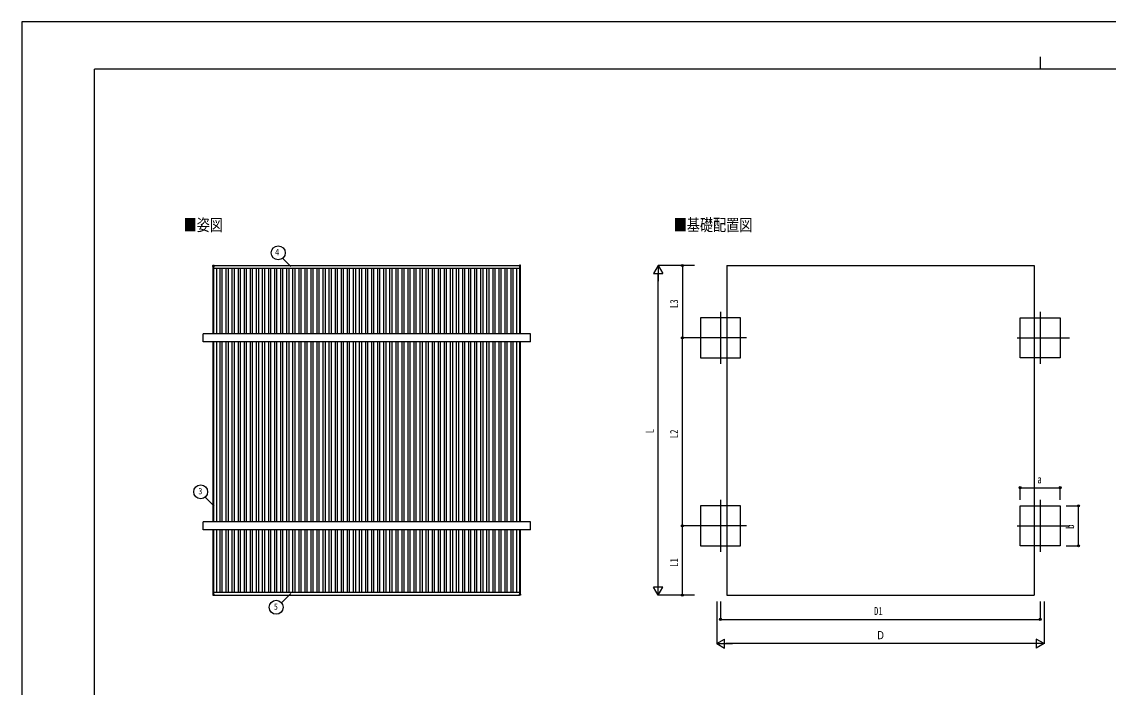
# Model space of a CAD drawing. Units: millimetres, scale not verified. Extents: x -16820 to 16820, y -11880 to 11880.
# Drawn here: x -16820 to 1102, y 912 to 11880 of the extents above; entities that cross this region are included whole.
import ezdxf
from ezdxf.enums import TextEntityAlignment as Align

# ---------------------------------------------------------------- set-up
doc = ezdxf.new("R2010")
doc.units = ezdxf.units.MM
doc.header["$LTSCALE"] = 50
for name, color, linetype in [('0-2_USER1', 3, 'Continuous'), ('0-4_YKK_12', 2, 'Continuous'), ('0-5_YKK_13', 4, 'Continuous'), ('0-6_YKK_A1', 4, 'Continuous'), ('0-7_YKK_D', 6, 'Continuous'), ('0-8_YKK_ZWAK', 7, 'Continuous')]:
    doc.layers.add(name, color=color, linetype=linetype)
doc.styles.add('ＭＳ ゴシック', font='')
doc.styles.get('ＭＳ ゴシック').set_extended_font_data('MS Gothic')

msp = doc.modelspace()

# ---------------------------------------------------------------- linework, layer by layer
at = {"layer": '0-4_YKK_12'}
for p, q in [((-5293.22, 7100.92), (-5293.22, 6240.92)), ((-20.22, 7100.92), (-20.22, 6240.92)), ((-4863.22, 6670.92), (-5723.22, 6670.92)), ((-400.22, 6670.92), (459.78, 6670.92)), ((-5293.22, 4000.92), (-5293.22, 3140.92)), ((-20.22, 4000.92), (-20.22, 3140.92)), ((-4863.22, 3570.92), (-5723.22, 3570.92)), ((-400.22, 3570.92), (459.78, 3570.92))]:
    msp.add_line(p, q, dxfattribs=at)
at = {"layer": '0-5_YKK_13'}
for p, q in [((-13667.2, 7847.22), (-13667.2, 7865.22)), ((-13666.2, 7866.22), (-13648.2, 7866.22)), ((-13648.2, 7846.22), (-13666.2, 7846.22)), ((-13647.2, 7865.22), (-13647.2, 7847.22)), ((-8610.6, 7865.22), (-8610.6, 7847.22)), ((-8591.6, 7866.22), (-8609.6, 7866.22)), ((-8609.6, 7846.22), (-8591.6, 7846.22)), ((-8590.6, 7847.22), (-8590.6, 7865.22)), ((-13667.2, 2446.92), (-13667.2, 2428.92)), ((-13648.2, 2447.92), (-13666.2, 2447.92)), ((-13666.2, 2427.92), (-13648.2, 2427.92)), ((-13647.2, 2428.92), (-13647.2, 2446.92)), ((-8610.6, 2428.92), (-8610.6, 2446.92)), ((-8609.6, 2447.92), (-8591.6, 2447.92)), ((-8591.6, 2427.92), (-8609.6, 2427.92)), ((-8590.6, 2446.92), (-8590.6, 2428.92))]:
    msp.add_line(p, q, dxfattribs=at)
for centre, start, end in [((-13666.2, 7865.22), 90, 180), ((-13666.2, 7847.22), 180, 270), ((-13648.2, 7865.22), 0, 90), ((-13648.2, 7847.22), 270, 0), ((-8609.6, 7865.22), 90, 180), ((-8609.6, 7847.22), 180, 270), ((-8591.6, 7865.22), 0, 90), ((-8591.6, 7847.22), 270, 0), ((-13666.2, 2446.92), 90, 180), ((-13666.2, 2428.92), 180, 270), ((-13648.2, 2446.92), 0, 90), ((-13648.2, 2428.92), 270, 0), ((-8609.6, 2446.92), 90, 180), ((-8609.6, 2428.92), 180, 270), ((-8591.6, 2446.92), 0, 90), ((-8591.6, 2428.92), 270, 0)]:
    msp.add_arc(centre, 1, start, end, dxfattribs=at)
at = {"layer": '0-6_YKK_A1'}
for p, q in [((-13663.9, 6737.92), (-13663.9, 7846.21)), ((-13651.9, 6737.92), (-13651.9, 7846.21)), ((-13651.9, 7820.13), (-8605.9, 7820.13)), ((-13647.2, 7862.92), (-8610.6, 7862.92)), ((-8610.6, 7858.13), (-13647.2, 7858.13)), ((-13603.9, 6737.92), (-13603.9, 7820.13)), ((-13546.4, 6737.92), (-13546.4, 7820.13)), ((-13511.4, 6737.92), (-13511.4, 7820.13)), ((-13446.4, 6737.92), (-13446.4, 7820.13)), ((-13411.4, 6737.92), (-13411.4, 7820.13)), ((-13346.4, 6737.92), (-13346.4, 7820.13)), ((-13311.4, 6737.92), (-13311.4, 7820.13)), ((-13246.4, 6737.92), (-13246.4, 7820.13)), ((-13211.4, 6737.92), (-13211.4, 7820.13)), ((-13146.4, 6737.92), (-13146.4, 7820.13)), ((-13111.4, 6737.92), (-13111.4, 7820.13)), ((-13046.4, 6737.92), (-13046.4, 7820.13)), ((-13011.4, 6737.92), (-13011.4, 7820.13)), ((-12946.4, 6737.92), (-12946.4, 7820.13)), ((-12911.4, 6737.92), (-12911.4, 7820.13)), ((-12846.4, 6737.92), (-12846.4, 7820.13)), ((-12811.4, 6737.92), (-12811.4, 7820.13)), ((-12746.4, 6737.92), (-12746.4, 7820.13)), ((-12711.4, 6737.92), (-12711.4, 7820.13)), ((-12646.4, 6737.92), (-12646.4, 7820.13)), ((-12611.4, 6737.92), (-12611.4, 7820.13)), ((-12546.4, 6737.92), (-12546.4, 7820.13)), ((-12511.4, 6737.92), (-12511.4, 7820.13)), ((-12446.4, 6737.92), (-12446.4, 7820.13)), ((-12411.4, 6737.92), (-12411.4, 7820.13)), ((-12346.4, 6737.92), (-12346.4, 7820.13)), ((-12311.4, 6737.92), (-12311.4, 7820.13)), ((-12246.4, 6737.92), (-12246.4, 7820.13)), ((-12211.4, 6737.92), (-12211.4, 7820.13)), ((-12146.4, 6737.92), (-12146.4, 7820.13)), ((-12111.4, 6737.92), (-12111.4, 7820.13)), ((-12046.4, 6737.92), (-12046.4, 7820.13)), ((-12011.4, 6737.92), (-12011.4, 7820.13)), ((-11946.4, 6737.92), (-11946.4, 7820.13)), ((-11911.4, 6737.92), (-11911.4, 7820.13)), ((-11846.4, 6737.92), (-11846.4, 7820.13)), ((-11811.4, 6737.92), (-11811.4, 7820.13)), ((-11746.4, 6737.92), (-11746.4, 7820.13)), ((-11711.4, 6737.92), (-11711.4, 7820.13)), ((-11646.4, 6737.92), (-11646.4, 7820.13)), ((-11611.4, 6737.92), (-11611.4, 7820.13)), ((-11546.4, 6737.92), (-11546.4, 7820.13)), ((-11511.4, 6737.92), (-11511.4, 7820.13)), ((-11446.4, 6737.92), (-11446.4, 7820.13)), ((-11411.4, 6737.92), (-11411.4, 7820.13)), ((-11346.4, 6737.92), (-11346.4, 7820.13)), ((-11311.4, 6737.92), (-11311.4, 7820.13)), ((-11246.4, 6737.92), (-11246.4, 7820.13)), ((-11211.4, 6737.92), (-11211.4, 7820.13)), ((-11146.4, 6737.92), (-11146.4, 7820.13)), ((-11111.4, 6737.92), (-11111.4, 7820.13)), ((-11046.4, 6737.92), (-11046.4, 7820.13)), ((-11011.4, 6737.92), (-11011.4, 7820.13)), ((-10946.4, 6737.92), (-10946.4, 7820.13)), ((-10911.4, 6737.92), (-10911.4, 7820.13)), ((-10846.4, 6737.92), (-10846.4, 7820.13)), ((-10811.4, 6737.92), (-10811.4, 7820.13)), ((-10746.4, 6737.92), (-10746.4, 7820.13)), ((-10711.4, 6737.92), (-10711.4, 7820.13)), ((-10646.4, 6737.92), (-10646.4, 7820.13)), ((-10611.4, 6737.92), (-10611.4, 7820.13)), ((-10546.4, 6737.92), (-10546.4, 7820.13)), ((-10511.4, 6737.92), (-10511.4, 7820.13)), ((-10446.4, 6737.92), (-10446.4, 7820.13)), ((-10411.4, 6737.92), (-10411.4, 7820.13)), ((-10346.4, 6737.92), (-10346.4, 7820.13)), ((-10311.4, 6737.92), (-10311.4, 7820.13)), ((-10246.4, 6737.92), (-10246.4, 7820.13)), ((-10211.4, 6737.92), (-10211.4, 7820.13)), ((-10146.4, 6737.92), (-10146.4, 7820.13)), ((-10111.4, 6737.92), (-10111.4, 7820.13)), ((-10046.4, 6737.92), (-10046.4, 7820.13)), ((-10011.4, 6737.92), (-10011.4, 7820.13)), ((-9946.4, 6737.92), (-9946.4, 7820.13)), ((-9911.4, 6737.92), (-9911.4, 7820.13)), ((-9846.4, 6737.92), (-9846.4, 7820.13)), ((-9811.4, 6737.92), (-9811.4, 7820.13)), ((-9746.4, 6737.92), (-9746.4, 7820.13)), ((-9711.4, 6737.92), (-9711.4, 7820.13)), ((-9646.4, 6737.92), (-9646.4, 7820.13)), ((-9611.4, 6737.92), (-9611.4, 7820.13)), ((-9546.4, 6737.92), (-9546.4, 7820.13)), ((-9511.4, 6737.92), (-9511.4, 7820.13)), ((-9446.4, 6737.92), (-9446.4, 7820.13)), ((-9411.4, 6737.92), (-9411.4, 7820.13)), ((-9346.4, 6737.92), (-9346.4, 7820.13)), ((-9311.4, 6737.92), (-9311.4, 7820.13)), ((-9246.4, 6737.92), (-9246.4, 7820.13)), ((-9211.4, 6737.92), (-9211.4, 7820.13)), ((-9146.4, 6737.92), (-9146.4, 7820.13)), ((-9111.4, 6737.92), (-9111.4, 7820.13)), ((-9046.4, 6737.92), (-9046.4, 7820.13)), ((-9011.4, 6737.92), (-9011.4, 7820.13)), ((-8946.4, 6737.92), (-8946.4, 7820.13)), ((-8911.4, 6737.92), (-8911.4, 7820.13)), ((-8846.4, 6737.92), (-8846.4, 7820.13)), ((-8811.4, 6737.92), (-8811.4, 7820.13)), ((-8746.4, 6737.92), (-8746.4, 7820.13)), ((-8711.4, 6737.92), (-8711.4, 7820.13)), ((-8653.9, 6737.92), (-8653.9, 7820.11)), ((-8605.9, 6737.92), (-8605.9, 7846.2)), ((-8593.9, 6737.92), (-8593.9, 7846.2)), ((-5191.72, 7862.92), (-121.72, 7862.92)), ((-5191.72, 7862.92), (-5191.72, 2430.92)), ((-121.72, 7862.77), (-121.72, 2430.92)), ((-8428.9, 6737.92), (-13828.9, 6737.92)), ((-13828.9, 6603.92), (-13828.9, 6737.92)), ((-8428.9, 6603.92), (-8428.9, 6737.92)), ((-8428.9, 6603.92), (-13828.9, 6603.92)), ((-13663.9, 3637.92), (-13663.9, 6603.92)), ((-13651.9, 3637.92), (-13651.9, 6603.92)), ((-13603.9, 3637.92), (-13603.9, 6603.92)), ((-13546.4, 3637.92), (-13546.4, 6603.92)), ((-13511.4, 3637.92), (-13511.4, 6603.92)), ((-13446.4, 3637.92), (-13446.4, 6603.92)), ((-13411.4, 3637.92), (-13411.4, 6603.92)), ((-13346.4, 3637.92), (-13346.4, 6603.92)), ((-13311.4, 3637.92), (-13311.4, 6603.92)), ((-13246.4, 3637.92), (-13246.4, 6603.92)), ((-13211.4, 3637.92), (-13211.4, 6603.92)), ((-13146.4, 3637.92), (-13146.4, 6603.92)), ((-13111.4, 3637.92), (-13111.4, 6603.92)), ((-13046.4, 3637.92), (-13046.4, 6603.92)), ((-13011.4, 3637.92), (-13011.4, 6603.92)), ((-12946.4, 3637.92), (-12946.4, 6603.92)), ((-12911.4, 3637.92), (-12911.4, 6603.92)), ((-12846.4, 3637.92), (-12846.4, 6603.92)), ((-12811.4, 3637.92), (-12811.4, 6603.92)), ((-12746.4, 3637.92), (-12746.4, 6603.92)), ((-12711.4, 3637.92), (-12711.4, 6603.92)), ((-12646.4, 3637.92), (-12646.4, 6603.92)), ((-12611.4, 3637.92), (-12611.4, 6603.92)), ((-12546.4, 3637.92), (-12546.4, 6603.92)), ((-12511.4, 3637.92), (-12511.4, 6603.92)), ((-12446.4, 3637.92), (-12446.4, 6603.92)), ((-12411.4, 3637.92), (-12411.4, 6603.92)), ((-12346.4, 3637.92), (-12346.4, 6603.92)), ((-12311.4, 3637.92), (-12311.4, 6603.92)), ((-12246.4, 3637.92), (-12246.4, 6603.92)), ((-12211.4, 3637.92), (-12211.4, 6603.92)), ((-12146.4, 3637.92), (-12146.4, 6603.92)), ((-12111.4, 3637.92), (-12111.4, 6603.92)), ((-12046.4, 3637.92), (-12046.4, 6603.92)), ((-12011.4, 3637.92), (-12011.4, 6603.92)), ((-11946.4, 3637.92), (-11946.4, 6603.92)), ((-11911.4, 3637.92), (-11911.4, 6603.92)), ((-11846.4, 3637.92), (-11846.4, 6603.92)), ((-11811.4, 3637.92), (-11811.4, 6603.92)), ((-11746.4, 3637.92), (-11746.4, 6603.92)), ((-11711.4, 3637.92), (-11711.4, 6603.92)), ((-11646.4, 3637.92), (-11646.4, 6603.92)), ((-11611.4, 3637.92), (-11611.4, 6603.92)), ((-11546.4, 3637.92), (-11546.4, 6603.92)), ((-11511.4, 3637.92), (-11511.4, 6603.92)), ((-11446.4, 3637.92), (-11446.4, 6603.92)), ((-11411.4, 3637.92), (-11411.4, 6603.92)), ((-11346.4, 3637.92), (-11346.4, 6603.92)), ((-11311.4, 3637.92), (-11311.4, 6603.92)), ((-11246.4, 3637.92), (-11246.4, 6603.92)), ((-11211.4, 3637.92), (-11211.4, 6603.92)), ((-11146.4, 3637.92), (-11146.4, 6603.92)), ((-11111.4, 3637.92), (-11111.4, 6603.92)), ((-11046.4, 3637.92), (-11046.4, 6603.92)), ((-11011.4, 3637.92), (-11011.4, 6603.92)), ((-10946.4, 3637.92), (-10946.4, 6603.92)), ((-10911.4, 3637.92), (-10911.4, 6603.92)), ((-10846.4, 3637.92), (-10846.4, 6603.92)), ((-10811.4, 3637.92), (-10811.4, 6603.92)), ((-10746.4, 3637.92), (-10746.4, 6603.92)), ((-10711.4, 3637.92), (-10711.4, 6603.92)), ((-10646.4, 3637.92), (-10646.4, 6603.92)), ((-10611.4, 3637.92), (-10611.4, 6603.92)), ((-10546.4, 3637.92), (-10546.4, 6603.92)), ((-10511.4, 3637.92), (-10511.4, 6603.92)), ((-10446.4, 3637.92), (-10446.4, 6603.92)), ((-10411.4, 3637.92), (-10411.4, 6603.92)), ((-10346.4, 3637.92), (-10346.4, 6603.92)), ((-10311.4, 3637.92), (-10311.4, 6603.92)), ((-10246.4, 3637.92), (-10246.4, 6603.92)), ((-10211.4, 3637.92), (-10211.4, 6603.92)), ((-10146.4, 3637.92), (-10146.4, 6603.92)), ((-10111.4, 3637.92), (-10111.4, 6603.92)), ((-10046.4, 3637.92), (-10046.4, 6603.92)), ((-10011.4, 3637.92), (-10011.4, 6603.92)), ((-9946.4, 3637.92), (-9946.4, 6603.92)), ((-9911.4, 3637.92), (-9911.4, 6603.92)), ((-9846.4, 3637.92), (-9846.4, 6603.92)), ((-9811.4, 3637.92), (-9811.4, 6603.92)), ((-9746.4, 3637.92), (-9746.4, 6603.92)), ((-9711.4, 3637.92), (-9711.4, 6603.92)), ((-9646.4, 3637.92), (-9646.4, 6603.92)), ((-9611.4, 3637.92), (-9611.4, 6603.92)), ((-9546.4, 3637.92), (-9546.4, 6603.92)), ((-9511.4, 3637.92), (-9511.4, 6603.92)), ((-9446.4, 3637.92), (-9446.4, 6603.92)), ((-9411.4, 3637.92), (-9411.4, 6603.92)), ((-9346.4, 3637.92), (-9346.4, 6603.92)), ((-9311.4, 3637.92), (-9311.4, 6603.92)), ((-9246.4, 3637.92), (-9246.4, 6603.92)), ((-9211.4, 3637.92), (-9211.4, 6603.92)), ((-9146.4, 3637.92), (-9146.4, 6603.92)), ((-9111.4, 3637.92), (-9111.4, 6603.92)), ((-9046.4, 3637.92), (-9046.4, 6603.92)), ((-9011.4, 3637.92), (-9011.4, 6603.92)), ((-8946.4, 3637.92), (-8946.4, 6603.92)), ((-8911.4, 3637.92), (-8911.4, 6603.92)), ((-8846.4, 3637.92), (-8846.4, 6603.92)), ((-8811.4, 3637.92), (-8811.4, 6603.92)), ((-8746.4, 3637.92), (-8746.4, 6603.92)), ((-8711.4, 3637.92), (-8711.4, 6603.92)), ((-8653.9, 3637.92), (-8653.9, 6603.92)), ((-8605.9, 3637.92), (-8605.9, 6603.92)), ((-8593.9, 3637.92), (-8593.9, 6603.92)), ((-8428.9, 3637.92), (-13828.9, 3637.92)), ((-13828.9, 3503.92), (-13828.9, 3637.92)), ((-8428.9, 3503.92), (-8428.9, 3637.92)), ((-8428.9, 3503.92), (-13828.9, 3503.92)), ((-13663.9, 2447.94), (-13663.9, 3503.92)), ((-13651.9, 2447.94), (-13651.9, 3503.92)), ((-13603.9, 2479.22), (-13603.9, 3503.92)), ((-13546.4, 2479.2), (-13546.4, 3503.92)), ((-13511.4, 2479.2), (-13511.4, 3503.92)), ((-13446.4, 2479.2), (-13446.4, 3503.92)), ((-13411.4, 2479.2), (-13411.4, 3503.92)), ((-13346.4, 2479.2), (-13346.4, 3503.92)), ((-13311.4, 2479.2), (-13311.4, 3503.92)), ((-13246.4, 2479.2), (-13246.4, 3503.92)), ((-13211.4, 2479.2), (-13211.4, 3503.92)), ((-13146.4, 2479.2), (-13146.4, 3503.92)), ((-13111.4, 2479.2), (-13111.4, 3503.92)), ((-13046.4, 2479.2), (-13046.4, 3503.92)), ((-13011.4, 2479.2), (-13011.4, 3503.92)), ((-12946.4, 2479.2), (-12946.4, 3503.92)), ((-12911.4, 2479.2), (-12911.4, 3503.92)), ((-12846.4, 2479.2), (-12846.4, 3503.92)), ((-12811.4, 2479.2), (-12811.4, 3503.92)), ((-12746.4, 2479.2), (-12746.4, 3503.92)), ((-12711.4, 2479.2), (-12711.4, 3503.92)), ((-12646.4, 2479.2), (-12646.4, 3503.92)), ((-12611.4, 2479.2), (-12611.4, 3503.92)), ((-12546.4, 2479.2), (-12546.4, 3503.92)), ((-12511.4, 2479.2), (-12511.4, 3503.92)), ((-12446.4, 2479.2), (-12446.4, 3503.92)), ((-12411.4, 2479.2), (-12411.4, 3503.92)), ((-12346.4, 2479.2), (-12346.4, 3503.92)), ((-12311.4, 2479.2), (-12311.4, 3503.92)), ((-12246.4, 2479.2), (-12246.4, 3503.92)), ((-12211.4, 2479.2), (-12211.4, 3503.92)), ((-12146.4, 2479.2), (-12146.4, 3503.92)), ((-12111.4, 2479.2), (-12111.4, 3503.92)), ((-12046.4, 2479.2), (-12046.4, 3503.92)), ((-12011.4, 2479.2), (-12011.4, 3503.92)), ((-11946.4, 2479.2), (-11946.4, 3503.92)), ((-11911.4, 2479.2), (-11911.4, 3503.92)), ((-11846.4, 2479.2), (-11846.4, 3503.92)), ((-11811.4, 2479.2), (-11811.4, 3503.92)), ((-11746.4, 2479.2), (-11746.4, 3503.92)), ((-11711.4, 2479.2), (-11711.4, 3503.92)), ((-11646.4, 2479.2), (-11646.4, 3503.92)), ((-11611.4, 2479.2), (-11611.4, 3503.92)), ((-11546.4, 2479.2), (-11546.4, 3503.92)), ((-11511.4, 2479.2), (-11511.4, 3503.92)), ((-11446.4, 2479.2), (-11446.4, 3503.92)), ((-11411.4, 2479.2), (-11411.4, 3503.92)), ((-11346.4, 2479.2), (-11346.4, 3503.92)), ((-11311.4, 2479.2), (-11311.4, 3503.92)), ((-11246.4, 2479.2), (-11246.4, 3503.92)), ((-11211.4, 2479.2), (-11211.4, 3503.92)), ((-11146.4, 2479.2), (-11146.4, 3503.92)), ((-11111.4, 2479.2), (-11111.4, 3503.92)), ((-11046.4, 2479.2), (-11046.4, 3503.92)), ((-11011.4, 2479.2), (-11011.4, 3503.92)), ((-10946.4, 2479.2), (-10946.4, 3503.92)), ((-10911.4, 2479.2), (-10911.4, 3503.92)), ((-10846.4, 2479.2), (-10846.4, 3503.92)), ((-10811.4, 2479.2), (-10811.4, 3503.92)), ((-10746.4, 2479.2), (-10746.4, 3503.92)), ((-10711.4, 2479.2), (-10711.4, 3503.92)), ((-10646.4, 2479.2), (-10646.4, 3503.92)), ((-10611.4, 2479.2), (-10611.4, 3503.92)), ((-10546.4, 2479.2), (-10546.4, 3503.92)), ((-10511.4, 2479.2), (-10511.4, 3503.92)), ((-10446.4, 2479.2), (-10446.4, 3503.92)), ((-10411.4, 2479.2), (-10411.4, 3503.92)), ((-10346.4, 2479.2), (-10346.4, 3503.92)), ((-10311.4, 2479.2), (-10311.4, 3503.92)), ((-10246.4, 2479.2), (-10246.4, 3503.92)), ((-10211.4, 2479.2), (-10211.4, 3503.92)), ((-10146.4, 2479.2), (-10146.4, 3503.92)), ((-10111.4, 2479.2), (-10111.4, 3503.92)), ((-10046.4, 2479.2), (-10046.4, 3503.92)), ((-10011.4, 2479.2), (-10011.4, 3503.92)), ((-9946.4, 2479.2), (-9946.4, 3503.92)), ((-9911.4, 2479.2), (-9911.4, 3503.92)), ((-9846.4, 2479.2), (-9846.4, 3503.92)), ((-9811.4, 2479.2), (-9811.4, 3503.92)), ((-9746.4, 2479.2), (-9746.4, 3503.92)), ((-9711.4, 2479.2), (-9711.4, 3503.92)), ((-9646.4, 2479.2), (-9646.4, 3503.92)), ((-9611.4, 2479.2), (-9611.4, 3503.92)), ((-9546.4, 2479.2), (-9546.4, 3503.92)), ((-9511.4, 2479.2), (-9511.4, 3503.92)), ((-9446.4, 2479.2), (-9446.4, 3503.92)), ((-9411.4, 2479.2), (-9411.4, 3503.92)), ((-9346.4, 2479.2), (-9346.4, 3503.92)), ((-9311.4, 2479.2), (-9311.4, 3503.92)), ((-9246.4, 2479.2), (-9246.4, 3503.92)), ((-9211.4, 2479.2), (-9211.4, 3503.92)), ((-9146.4, 2479.2), (-9146.4, 3503.92)), ((-9111.4, 2479.2), (-9111.4, 3503.92)), ((-9046.4, 2479.2), (-9046.4, 3503.92)), ((-9011.4, 2479.2), (-9011.4, 3503.92)), ((-8946.4, 2479.2), (-8946.4, 3503.92)), ((-8911.4, 2479.2), (-8911.4, 3503.92)), ((-8846.4, 2479.2), (-8846.4, 3503.92)), ((-8811.4, 2479.2), (-8811.4, 3503.92)), ((-8746.4, 2479.2), (-8746.4, 3503.92)), ((-8711.4, 2479.2), (-8711.4, 3503.92)), ((-8653.9, 2479.2), (-8653.9, 3503.92)), ((-8605.9, 2447.92), (-8605.9, 3503.92)), ((-8593.9, 2447.92), (-8593.9, 3503.92)), ((-13651.9, 2479.2), (-8605.9, 2479.2)), ((-13647.2, 2431.22), (-8610.6, 2431.22)), ((-5191.72, 2430.92), (-121.72, 2430.92))]:
    msp.add_line(p, q, dxfattribs=at)
for points in [[(-4963.22, 6340.92), (-4963.22, 7000.92), (-5623.22, 7000.92), (-5623.22, 6340.92)], [(-350.22, 6340.92), (-350.22, 7000.92), (309.78, 7000.92), (309.78, 6340.92)], [(-4963.22, 3240.92), (-4963.22, 3900.92), (-5623.22, 3900.92), (-5623.22, 3240.92)], [(-350.22, 3240.92), (-350.22, 3900.92), (309.78, 3900.92), (309.78, 3240.92)]]:
    msp.add_lwpolyline(points, close=True, dxfattribs=at)
at = {"layer": '0-7_YKK_D'}
for p, q in [((-12381.8, 7847.66), (-12516.54, 7982.4)), ((-6323.22, 7862.92), (-6398.22, 7733.01)), ((-6398.22, 7733.01), (-6248.22, 7733.01)), ((-5723.22, 7862.92), (-6324.22, 7862.92)), ((-6323.22, 7862.92), (-6248.22, 7733.01)), ((-6323.22, 7862.92), (-6323.22, 7603.11)), ((-6323.22, 2580.92), (-6323.22, 7712.92)), ((-5723.22, 7862.92), (-5924.22, 7862.92)), ((-5923.22, 7862.92), (-5923.22, 6670.92)), ((-5723.22, 6670.92), (-5924.22, 6670.92)), ((-5723.22, 6670.92), (-5924.22, 6670.92)), ((-5923.22, 3570.92), (-5923.22, 6670.92)), ((-350.22, 4000.92), (-350.22, 4201.92)), ((-350.22, 4200.92), (309.78, 4200.92)), ((309.78, 4000.92), (309.78, 4201.92)), ((-13792.82, 4045.4), (-13644.03, 3896.61)), ((409.78, 3900.92), (610.78, 3900.92)), ((609.78, 3240.92), (609.78, 3900.92)), ((-5723.22, 3570.92), (-5924.22, 3570.92)), ((-5723.22, 3570.92), (-5924.22, 3570.92)), ((-5923.22, 2430.92), (-5923.22, 3570.92)), ((409.78, 3240.92), (610.78, 3240.92)), ((-6323.22, 2430.92), (-6323.22, 2690.72)), ((-6323.22, 2430.92), (-6398.22, 2560.82)), ((-6248.22, 2560.82), (-6398.22, 2560.82)), ((-6323.22, 2430.92), (-6248.22, 2560.82)), ((-12535.14, 2304.3), (-12381.8, 2457.63)), ((-5723.22, 2430.92), (-6324.22, 2430.92)), ((-5723.22, 2430.92), (-5924.22, 2430.92)), ((-5356.72, 2327.45), (-5356.72, 1629.92)), ((-5293.22, 2327.45), (-5293.22, 2029.92)), ((-20.22, 2327.45), (-20.22, 2029.92)), ((43.28, 2327.45), (43.28, 1629.92)), ((-5293.22, 2030.92), (-20.22, 2030.92)), ((-5356.72, 1630.92), (-5226.82, 1705.92)), ((-5356.72, 1630.92), (-5226.82, 1555.92)), ((-5356.72, 1630.92), (-5096.91, 1630.92)), ((-5226.82, 1555.92), (-5226.82, 1705.92)), ((-106.72, 1630.92), (-5206.72, 1630.92)), ((43.28, 1630.92), (-216.53, 1630.92)), ((43.28, 1630.92), (-86.63, 1705.92)), ((-86.63, 1705.92), (-86.63, 1555.92)), ((43.28, 1630.92), (-86.63, 1555.92))]:
    msp.add_line(p, q, dxfattribs=at)
for centre, radius in [((-12588.88, 8072.06), 115.2), ((-5923.22, 7862.92), 17), ((-5923.22, 6670.92), 17), ((-5923.22, 6670.92), 17), ((-13868.46, 4132.29), 115.2), ((-350.22, 4200.92), 17), ((309.78, 4200.92), 17), ((609.78, 3900.92), 17), ((-5923.22, 3570.92), 17), ((-5923.22, 3570.92), 17), ((609.78, 3240.92), 17), ((-12622.89, 2229.67), 115.2), ((-5923.22, 2430.92), 17), ((-5293.22, 2030.92), 17), ((-20.22, 2030.92), 17)]:
    msp.add_circle(centre, radius, dxfattribs=at)
at = {"layer": '0-8_YKK_ZWAK'}
for p, q in [((-19.92, 11300), (-19.92, 11100)), ((-19.92, 11300), (-19.92, 11100)), ((15580.08, 11100), (-15619.92, 11100)), ((-15619.92, -10100), (-15619.92, 11100)), ((15580.08, 11100), (-15619.92, 11100)), ((-15619.92, -10100), (-15619.92, 11100))]:
    msp.add_line(p, q, dxfattribs=at)
msp.add_lwpolyline([(-16820, -11880), (16820, -11880), (16820, 11880), (-16820, 11880)], close=True, dxfattribs=at)
msp.add_lwpolyline([(-16820, -11880), (16820, -11880), (16820, 11880), (-16820, 11880)], close=True, dxfattribs=at)

# ---------------------------------------------------------------- texts
at = {"layer": '0-2_USER1', "style": 'ＭＳ ゴシック', "width": 0.8}
for s, p in [('■姿図', (-14149.84, 8373.26)), ('■基礎配置図', (-6064.93, 8373.26))]:
    msp.add_text(s, height=197.9, dxfattribs=at).set_placement(p, align=Align.BOTTOM_LEFT)
at = {"layer": '0-7_YKK_D', "style": 'ＭＳ ゴシック', "width": 0.8}
for s, height, p in [('4', 105.6, (-12640.11, 8000.06)), ('a', 132, (-68.22, 4232.92)), ('3', 105.6, (-13906.86, 4060.29)), ('5', 105.6, (-12661.29, 2157.67)), ('D1', 132, (-2762.32, 2062.92)), ('Ｄ', 132, (-2728.72, 1662.92))]:
    msp.add_text(s, height=height, dxfattribs=at).set_placement(p, align=Align.BOTTOM_LEFT)
for s, p in [('L3', (-5955.22, 7161.32)), ('L', (-6355.22, 5098.92)), ('L2', (-5955.22, 5015.32)), ('b', (577.78, 3522.92)), ('L1', (-5955.22, 2895.32))]:
    msp.add_text(s, height=132, rotation=90, dxfattribs=at).set_placement(p, align=Align.BOTTOM_LEFT)

doc.saveas('drawing.dxf')
